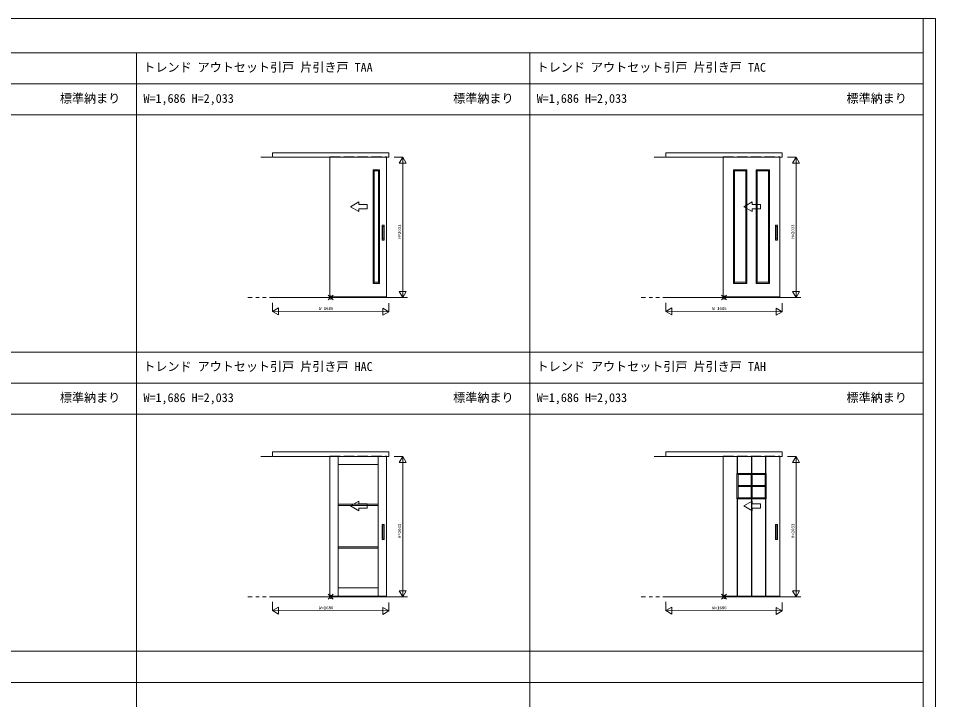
# Model space of a CAD drawing. Units: millimetres, scale not verified. Extents: x -14341 to 14341, y -10000 to 10000.
# Drawn here: x 1046 to 14341, y 130 to 10000 of the extents above; entities that cross this region are included whole.
import ezdxf
from ezdxf.enums import TextEntityAlignment as Align

# ---------------------------------------------------------------- set-up
doc = ezdxf.new("R2010")
doc.units = ezdxf.units.MM
doc.header["$LTSCALE"] = 50
doc.linetypes.add('USER2', pattern=[15, 10, -1, 1, -1, 1, -1])
doc.linetypes.add('USER3', pattern=[4, 3, -1])
doc.layers.add('0-0_0', color=7, linetype='Continuous')
for name, color, linetype, lineweight in [('0-1_YKK_F1', 7, 'Continuous', 18), ('0-2_YKK_A1', 4, 'Continuous', 18), ('0-3_YKK_N1', 2, 'Continuous', 18), ('0-8_YKK_IN', 1, 'Continuous', 18)]:
    doc.layers.add(name, color=color, linetype=linetype, lineweight=lineweight)
doc.styles.add('ＭＳ ゴシック', font='')
doc.styles.get('ＭＳ ゴシック').set_extended_font_data('MS Gothic')

msp = doc.modelspace()

# ---------------------------------------------------------------- linework, layer by layer
at = {"layer": '0-1_YKK_F1'}
for p, q in [((-14340.51, 10000), (14340.51, 10000)), ((14159.49, -10000), (14159.49, 10000)), ((14340.51, -10000), (14340.51, 10000)), ((-14340.51, 9500), (14159.49, 9500)), ((2759.49, -10000), (2759.49, 9500)), ((8459.49, -10000), (8459.49, 9500)), ((-14340.51, 9050), (14159.49, 9050)), ((-14340.51, 8600), (14159.49, 8600)), ((-14340.51, 5165), (14159.49, 5165)), ((-14340.51, 4715), (14159.49, 4715)), ((-14340.51, 4265), (14159.49, 4265)), ((-14340.51, 830), (14159.49, 830)), ((-14340.51, 380), (14159.49, 380))]:
    msp.add_line(p, q, dxfattribs=at)
at = {"layer": '0-2_YKK_A1'}
for p, q in [((4720.55, 7988.5), (4562.3, 7988.5)), ((4720.55, 7988.5), (4562.3, 7988.5)), ((4731.14, 7988.5), (4731.14, 8053.5)), ((4731.14, 7988.5), (4731.14, 8053.5)), ((4731.14, 7988.5), (6417.14, 7988.5)), ((4731.14, 7988.5), (6417.14, 7988.5)), ((5562.14, 7993.5), (5562.14, 5974.5)), ((5562.14, 7993.5), (5577.14, 7993.5)), ((5562.14, 5964.5), (5562.14, 7993.5)), ((6382.14, 7993.5), (6382.14, 5968.5)), ((6382.14, 5964.5), (6382.14, 7993.5)), ((10420.55, 7988.5), (10262.3, 7988.5)), ((10420.55, 7988.5), (10262.3, 7988.5)), ((10431.14, 7988.5), (10431.14, 8053.5)), ((10431.14, 7988.5), (10431.14, 8053.5)), ((10431.14, 7988.5), (12117.14, 7988.5)), ((10431.14, 7988.5), (12117.14, 7988.5)), ((11262.14, 7993.5), (11262.14, 5974.5)), ((11262.14, 7993.5), (11277.14, 7993.5)), ((11262.14, 5964.5), (11262.14, 7993.5)), ((12082.14, 7993.5), (12082.14, 5968.5)), ((12082.14, 5964.5), (12082.14, 7993.5)), ((6187.64, 7805), (6187.64, 6160)), ((6279.64, 7805), (6187.64, 7805)), ((6203.64, 7789), (6187.64, 7805)), ((6203.64, 7789), (6203.64, 6176)), ((6263.64, 7789), (6203.64, 7789)), ((6263.64, 7789), (6279.64, 7805)), ((11410.04, 7805), (11410.04, 6160)), ((11606.44, 7805), (11410.04, 7805)), ((11426.04, 7789), (11410.04, 7805)), ((11426.04, 7789), (11426.04, 6176)), ((11590.44, 7789), (11426.04, 7789)), ((11590.44, 7789), (11606.44, 7805)), ((11737.84, 7805), (11737.84, 6160)), ((11934.24, 7805), (11737.84, 7805)), ((11753.84, 7789), (11737.84, 7805)), ((11753.84, 7789), (11753.84, 6176)), ((11918.24, 7789), (11753.84, 7789)), ((11918.24, 7789), (11934.24, 7805)), ((5860.14, 7270.86), (5980.14, 7340.15)), ((5860.14, 7270.86), (5980.14, 7340.15)), ((5980.14, 7300.86), (5980.14, 7340.15)), ((5980.14, 7300.86), (5980.14, 7340.15)), ((11560.14, 7270.86), (11680.14, 7340.15)), ((11560.14, 7270.86), (11680.14, 7340.15)), ((11680.14, 7300.86), (11680.14, 7340.15)), ((11680.14, 7300.86), (11680.14, 7340.15)), ((5860.14, 7270.86), (5980.14, 7201.58)), ((5860.14, 7270.86), (5980.14, 7201.58)), ((5980.14, 7300.86), (6100.14, 7300.86)), ((5980.14, 7300.86), (6100.14, 7300.86)), ((5980.14, 7201.58), (5980.14, 7240.86)), ((6100.14, 7240.86), (5980.14, 7240.86)), ((5980.14, 7201.58), (5980.14, 7240.86)), ((6100.14, 7240.86), (5980.14, 7240.86)), ((6100.14, 7300.86), (6100.14, 7240.86)), ((6100.14, 7300.86), (6100.14, 7240.86)), ((11560.14, 7270.86), (11680.14, 7201.58)), ((11560.14, 7270.86), (11680.14, 7201.58)), ((11680.14, 7300.86), (11800.14, 7300.86)), ((11680.14, 7300.86), (11800.14, 7300.86)), ((11680.14, 7201.58), (11680.14, 7240.86)), ((11800.14, 7240.86), (11680.14, 7240.86)), ((11680.14, 7201.58), (11680.14, 7240.86)), ((11800.14, 7240.86), (11680.14, 7240.86)), ((11800.14, 7300.86), (11800.14, 7240.86)), ((11800.14, 7300.86), (11800.14, 7240.86)), ((6317.14, 7003.5), (6317.14, 6785.5)), ((6346.14, 7004.5), (6318.14, 7004.5)), ((6322.14, 6983.5), (6322.14, 6805.5)), ((6341.14, 6984.5), (6323.14, 6984.5)), ((6342.14, 6983.5), (6342.14, 6805.5)), ((6347.14, 7003.5), (6347.14, 6785.5)), ((12017.14, 7003.5), (12017.14, 6785.5)), ((12046.14, 7004.5), (12018.14, 7004.5)), ((12022.14, 6983.5), (12022.14, 6805.5)), ((12041.14, 6984.5), (12023.14, 6984.5)), ((12042.14, 6983.5), (12042.14, 6805.5)), ((12047.14, 7003.5), (12047.14, 6785.5)), ((6346.14, 6784.5), (6318.14, 6784.5)), ((6341.14, 6804.5), (6323.14, 6804.5)), ((12046.14, 6784.5), (12018.14, 6784.5)), ((12041.14, 6804.5), (12023.14, 6804.5)), ((6203.64, 6176), (6187.64, 6160)), ((6263.64, 6176), (6279.64, 6160)), ((11426.04, 6176), (11410.04, 6160)), ((11590.44, 6176), (11606.44, 6160)), ((11753.84, 6176), (11737.84, 6160)), ((11918.24, 6176), (11934.24, 6160)), ((6382.14, 5955.5), (4766.14, 5955.5)), ((6382.14, 5955.5), (4766.14, 5955.5)), ((5562.14, 5964.5), (6367.14, 5964.5)), ((6367.14, 5964.5), (5587.14, 5964.5)), ((6367.14, 5964.5), (6381.84, 5964.5)), ((6382.14, 5964.5), (6367.14, 5964.5)), ((12082.14, 5955.5), (10466.14, 5955.5)), ((12082.14, 5955.5), (10466.14, 5955.5)), ((11262.14, 5964.5), (12067.14, 5964.5)), ((12067.14, 5964.5), (11287.14, 5964.5)), ((12067.14, 5964.5), (12081.84, 5964.5)), ((12082.14, 5964.5), (12067.14, 5964.5)), ((4720.55, 3653.5), (4562.3, 3653.5)), ((4720.55, 3653.5), (4562.3, 3653.5)), ((4731.14, 3653.5), (4731.14, 3718.5)), ((4731.14, 3653.5), (4731.14, 3718.5)), ((4731.14, 3653.5), (6417.14, 3653.5)), ((4731.14, 3653.5), (6417.14, 3653.5)), ((5562.14, 3658.5), (5562.14, 1639.5)), ((5562.14, 3658.5), (5577.14, 3658.5)), ((5562.14, 1629.5), (5562.14, 3658.5)), ((5682.14, 1629.5), (5682.14, 3658.5)), ((5682.14, 3658.5), (5682.14, 3538.5)), ((6262.14, 3658.5), (6262.14, 1629.5)), ((6382.14, 3658.5), (6382.14, 1633.5)), ((6382.14, 1629.5), (6382.14, 3658.5)), ((10420.55, 3653.5), (10262.3, 3653.5)), ((10420.55, 3653.5), (10262.3, 3653.5)), ((10431.14, 3653.5), (10431.14, 3718.5)), ((10431.14, 3653.5), (10431.14, 3718.5)), ((10431.14, 3653.5), (12117.14, 3653.5)), ((10431.14, 3653.5), (12117.14, 3653.5)), ((11262.14, 3658.5), (11262.14, 1639.5)), ((11262.14, 3658.5), (11277.14, 3658.5)), ((11262.14, 1629.5), (11262.14, 3658.5)), ((11465.14, 3658.5), (11465.14, 3408.5)), ((11469.14, 3658.5), (11469.14, 3408.5)), ((11670.14, 3658.5), (11670.14, 3408.5)), ((11674.14, 3658.5), (11674.14, 3408.5)), ((11875.14, 3658.5), (11875.14, 3408.5)), ((11879.14, 3658.5), (11879.14, 3408.5)), ((12082.14, 3658.5), (12082.14, 1633.5)), ((12082.14, 1629.5), (12082.14, 3658.5)), ((11476.14, 3392.5), (11460.14, 3408.5)), ((11664.64, 3392.5), (11664.64, 3053.5)), ((11679.64, 3392.5), (11679.64, 3053.5)), ((11868.14, 3392.5), (11884.14, 3408.5)), ((11476.14, 3230.5), (11664.64, 3230.5)), ((11476.14, 3215.5), (11664.64, 3215.5)), ((11679.64, 3230.5), (11868.14, 3230.5)), ((11679.64, 3215.5), (11868.14, 3215.5)), ((5860.14, 2935.86), (5980.14, 3005.15)), ((5860.14, 2935.86), (5980.14, 3005.15)), ((5860.14, 2935.86), (5980.14, 2866.58)), ((5860.14, 2935.86), (5980.14, 2866.58)), ((5980.14, 2965.86), (5980.14, 3005.15)), ((5980.14, 2965.86), (5980.14, 3005.15)), ((5980.14, 2965.86), (6100.14, 2965.86)), ((5980.14, 2965.86), (6100.14, 2965.86)), ((6100.14, 2965.86), (6100.14, 2905.86)), ((6100.14, 2965.86), (6100.14, 2905.86)), ((11476.14, 3053.5), (11460.14, 3037.5)), ((11465.14, 3037.5), (11465.14, 1629.5)), ((11469.14, 3037.5), (11469.14, 1629.5)), ((11560.14, 2935.86), (11680.14, 3005.15)), ((11560.14, 2935.86), (11680.14, 3005.15)), ((11560.14, 2935.86), (11680.14, 2866.58)), ((11560.14, 2935.86), (11680.14, 2866.58)), ((11670.14, 3037.5), (11670.14, 1629.5)), ((11674.14, 3037.5), (11674.14, 1629.5)), ((11680.14, 2965.86), (11680.14, 3005.15)), ((11680.14, 2965.86), (11680.14, 3005.15)), ((11680.14, 2965.86), (11800.14, 2965.86)), ((11680.14, 2965.86), (11800.14, 2965.86)), ((11800.14, 2965.86), (11800.14, 2905.86)), ((11800.14, 2965.86), (11800.14, 2905.86)), ((11868.14, 3053.5), (11884.14, 3037.5)), ((11875.14, 3037.5), (11875.14, 1629.5)), ((11879.14, 3037.5), (11879.14, 1629.5)), ((5980.14, 2866.58), (5980.14, 2905.86)), ((6100.14, 2905.86), (5980.14, 2905.86)), ((5980.14, 2866.58), (5980.14, 2905.86)), ((6100.14, 2905.86), (5980.14, 2905.86)), ((11680.14, 2866.58), (11680.14, 2905.86)), ((11800.14, 2905.86), (11680.14, 2905.86)), ((11680.14, 2866.58), (11680.14, 2905.86)), ((11800.14, 2905.86), (11680.14, 2905.86)), ((6317.14, 2668.5), (6317.14, 2450.5)), ((6346.14, 2669.5), (6318.14, 2669.5)), ((6347.14, 2668.5), (6347.14, 2450.5)), ((12017.14, 2668.5), (12017.14, 2450.5)), ((12046.14, 2669.5), (12018.14, 2669.5)), ((12047.14, 2668.5), (12047.14, 2450.5)), ((6322.14, 2648.5), (6322.14, 2470.5)), ((6341.14, 2649.5), (6323.14, 2649.5)), ((6342.14, 2648.5), (6342.14, 2470.5)), ((12022.14, 2648.5), (12022.14, 2470.5)), ((12041.14, 2649.5), (12023.14, 2649.5)), ((12042.14, 2648.5), (12042.14, 2470.5)), ((6346.14, 2449.5), (6318.14, 2449.5)), ((6341.14, 2469.5), (6323.14, 2469.5)), ((12046.14, 2449.5), (12018.14, 2449.5)), ((12041.14, 2469.5), (12023.14, 2469.5)), ((6382.14, 1620.5), (4766.14, 1620.5)), ((6382.14, 1620.5), (4766.14, 1620.5)), ((5562.14, 1629.5), (6367.14, 1629.5)), ((6367.14, 1629.5), (5587.14, 1629.5)), ((6367.14, 1629.5), (6381.84, 1629.5)), ((6382.14, 1629.5), (6367.14, 1629.5)), ((12082.14, 1620.5), (10466.14, 1620.5)), ((12082.14, 1620.5), (10466.14, 1620.5)), ((11262.14, 1629.5), (12067.14, 1629.5)), ((12067.14, 1629.5), (11287.14, 1629.5)), ((12067.14, 1629.5), (12081.84, 1629.5)), ((12082.14, 1629.5), (12067.14, 1629.5))]:
    msp.add_line(p, q, dxfattribs=at)
at = {"layer": '0-2_YKK_A1', "linetype": 'USER3'}
for p, q in [((5562.14, 7993.5), (6382.14, 7993.5)), ((11262.14, 7993.5), (12082.14, 7993.5)), ((5562.14, 3658.5), (6382.14, 3658.5)), ((11262.14, 3658.5), (12082.14, 3658.5))]:
    msp.add_line(p, q, dxfattribs=at)
at = {"layer": '0-2_YKK_A1', "linetype": 'USER2'}
for p, q in [((6686.29, 5955.5), (4373.58, 5955.5)), ((6686.29, 5955.5), (4373.58, 5955.5)), ((12386.29, 5955.5), (10073.58, 5955.5)), ((12386.29, 5955.5), (10073.58, 5955.5)), ((6686.29, 1620.5), (4373.58, 1620.5)), ((6686.29, 1620.5), (4373.58, 1620.5)), ((12386.29, 1620.5), (10073.58, 1620.5)), ((12386.29, 1620.5), (10073.58, 1620.5))]:
    msp.add_line(p, q, dxfattribs=at)
at = {"layer": '0-2_YKK_A1'}
for points in [[(6417.14, 7988.5), (6417.14, 8053.5), (4731.14, 8053.5)], [(6417.14, 7988.5), (6417.14, 8053.5), (4731.14, 8053.5)], [(12117.14, 7988.5), (12117.14, 8053.5), (10431.14, 8053.5)], [(12117.14, 7988.5), (12117.14, 8053.5), (10431.14, 8053.5)], [(6187.64, 6160), (6279.64, 6160), (6279.64, 7805)], [(6203.64, 6176), (6263.64, 6176), (6263.64, 7789)], [(11410.04, 6160), (11606.44, 6160), (11606.44, 7805)], [(11426.04, 6176), (11590.44, 6176), (11590.44, 7789)], [(11737.84, 6160), (11934.24, 6160), (11934.24, 7805)], [(11753.84, 6176), (11918.24, 6176), (11918.24, 7789)], [(6417.14, 3653.5), (6417.14, 3718.5), (4731.14, 3718.5)], [(6417.14, 3653.5), (6417.14, 3718.5), (4731.14, 3718.5)], [(5682.14, 3538.5), (6262.14, 3538.5), (6262.14, 3658.5)], [(12117.14, 3653.5), (12117.14, 3718.5), (10431.14, 3718.5)], [(12117.14, 3653.5), (12117.14, 3718.5), (10431.14, 3718.5)], [(6262.14, 1629.5), (6262.14, 1749.5), (5682.14, 1749.5), (5682.14, 1629.5)]]:
    msp.add_lwpolyline(points, dxfattribs=at)
for points in [[(11460.14, 3408.5), (11460.14, 3037.5), (11884.14, 3037.5), (11884.14, 3408.5)], [(11476.14, 3392.5), (11476.14, 3053.5), (11868.14, 3053.5), (11868.14, 3392.5)], [(5682.14, 2942.67), (6262.14, 2942.67), (6262.14, 2962.67), (5682.14, 2962.67)], [(5682.14, 2325.33), (6262.14, 2325.33), (6262.14, 2345.33), (5682.14, 2345.33)]]:
    msp.add_lwpolyline(points, close=True, dxfattribs=at)
for centre, start, end in [((6318.14, 7003.5), 90, 180), ((6323.14, 6983.5), 90, 180), ((6341.14, 6983.5), 0, 90), ((6346.14, 7003.5), 0, 90), ((12018.14, 7003.5), 90, 180), ((12023.14, 6983.5), 90, 180), ((12041.14, 6983.5), 0, 90), ((12046.14, 7003.5), 0, 90), ((6318.14, 6785.5), 180, 270), ((6323.14, 6805.5), 180, 270), ((6341.14, 6805.5), 270, 0), ((6346.14, 6785.5), 270, 0), ((12018.14, 6785.5), 180, 270), ((12023.14, 6805.5), 180, 270), ((12041.14, 6805.5), 270, 0), ((12046.14, 6785.5), 270, 0), ((6318.14, 2668.5), 90, 180), ((6346.14, 2668.5), 0, 90), ((12018.14, 2668.5), 90, 180), ((12046.14, 2668.5), 0, 90), ((6323.14, 2648.5), 90, 180), ((6341.14, 2648.5), 0, 90), ((12023.14, 2648.5), 90, 180), ((12041.14, 2648.5), 0, 90), ((6318.14, 2450.5), 180, 270), ((6323.14, 2470.5), 180, 270), ((6341.14, 2470.5), 270, 0), ((6346.14, 2450.5), 270, 0), ((12018.14, 2450.5), 180, 270), ((12023.14, 2470.5), 180, 270), ((12041.14, 2470.5), 270, 0), ((12046.14, 2450.5), 270, 0)]:
    msp.add_arc(centre, 1, start, end, dxfattribs=at)
at = {"layer": '0-3_YKK_N1'}
for p, q in [((6492.14, 7988.5), (6617.14, 7988.5)), ((6617.14, 7988.5), (6617.14, 5955.5)), ((12192.14, 7988.5), (12317.14, 7988.5)), ((12317.14, 7988.5), (12317.14, 5955.5)), ((6567.14, 7901.9), (6667.14, 7901.9)), ((12267.14, 7901.9), (12367.14, 7901.9)), ((6567.14, 6042.1), (6667.14, 6042.1)), ((12267.14, 6042.1), (12367.14, 6042.1)), ((6417.14, 5874.5), (6417.14, 5749.5)), ((6492.14, 5955.5), (6617.14, 5955.5)), ((12117.14, 5874.5), (12117.14, 5749.5)), ((12192.14, 5955.5), (12317.14, 5955.5)), ((4731.14, 5755.5), (4817.74, 5805.5)), ((4731.14, 5755.5), (4817.74, 5705.5)), ((4817.74, 5805.5), (4817.74, 5705.5)), ((6330.53, 5799.5), (6417.14, 5749.5)), ((10431.14, 5755.5), (10517.74, 5805.5)), ((10431.14, 5755.5), (10517.74, 5705.5)), ((10517.74, 5805.5), (10517.74, 5705.5)), ((12030.53, 5799.5), (12117.14, 5749.5)), ((6492.14, 3653.5), (6617.14, 3653.5)), ((6617.14, 3653.5), (6617.14, 1620.5)), ((12192.14, 3653.5), (12317.14, 3653.5)), ((12317.14, 3653.5), (12317.14, 1620.5)), ((6567.14, 3566.9), (6667.14, 3566.9)), ((12267.14, 3566.9), (12367.14, 3566.9)), ((6492.14, 1620.5), (6617.14, 1620.5)), ((6567.14, 1707.1), (6667.14, 1707.1)), ((12192.14, 1620.5), (12317.14, 1620.5)), ((12267.14, 1707.1), (12367.14, 1707.1)), ((4731.14, 1420.5), (4817.74, 1470.5)), ((4817.74, 1470.5), (4817.74, 1370.5)), ((6330.53, 1464.5), (6417.14, 1414.5)), ((6417.14, 1539.5), (6417.14, 1414.5)), ((10431.14, 1420.5), (10517.74, 1470.5)), ((10517.74, 1470.5), (10517.74, 1370.5)), ((12030.53, 1464.5), (12117.14, 1414.5)), ((12117.14, 1539.5), (12117.14, 1414.5)), ((4731.14, 1420.5), (4817.74, 1370.5)), ((10431.14, 1420.5), (10517.74, 1370.5))]:
    msp.add_line(p, q, dxfattribs=at)
for points in [[(6567.14, 7901.9), (6617.14, 7988.5), (6667.14, 7901.9)], [(12267.14, 7901.9), (12317.14, 7988.5), (12367.14, 7901.9)], [(6567.14, 6042.1), (6617.14, 5955.5), (6667.14, 6042.1)], [(12267.14, 6042.1), (12317.14, 5955.5), (12367.14, 6042.1)], [(4731.14, 5880.5), (4731.14, 5755.5), (6417.14, 5749.5)], [(10431.14, 5880.5), (10431.14, 5755.5), (12117.14, 5749.5)], [(6330.53, 5799.5), (6330.53, 5699.5), (6417.14, 5749.5)], [(12030.53, 5799.5), (12030.53, 5699.5), (12117.14, 5749.5)], [(6567.14, 3566.9), (6617.14, 3653.5), (6667.14, 3566.9)], [(12267.14, 3566.9), (12317.14, 3653.5), (12367.14, 3566.9)], [(6567.14, 1707.1), (6617.14, 1620.5), (6667.14, 1707.1)], [(12267.14, 1707.1), (12317.14, 1620.5), (12367.14, 1707.1)], [(4731.14, 1545.5), (4731.14, 1420.5), (6417.14, 1414.5)], [(6330.53, 1464.5), (6330.53, 1364.5), (6417.14, 1414.5)], [(10431.14, 1545.5), (10431.14, 1420.5), (12117.14, 1414.5)], [(12030.53, 1464.5), (12030.53, 1364.5), (12117.14, 1414.5)]]:
    msp.add_lwpolyline(points, dxfattribs=at)
at = {"layer": '0-8_YKK_IN'}
for p, q in [((5538.78, 5920.14), (5609.49, 5990.86)), ((5538.78, 5990.86), (5609.49, 5920.14)), ((11238.78, 5920.14), (11309.49, 5990.86)), ((11238.78, 5990.86), (11309.49, 5920.14)), ((5538.78, 1585.14), (5609.49, 1655.86)), ((5538.78, 1655.86), (5609.49, 1585.14)), ((11238.78, 1585.14), (11309.49, 1655.86)), ((11238.78, 1655.86), (11309.49, 1585.14))]:
    msp.add_line(p, q, dxfattribs=at)
for centre in [(5574.14, 5955.5), (11274.14, 5955.5), (5574.14, 1620.5), (11274.14, 1620.5)]:
    msp.add_circle(centre, 25, dxfattribs=at)

# ---------------------------------------------------------------- texts
at = {"layer": '0-0_0', "style": 'ＭＳ ゴシック'}
for s, p in [('トレンド アウトセット引戸 片引き戸 TAA', (2857.49, 9187.5)), ('トレンド アウトセット引戸 片引き戸 TAC', (8557.49, 9187.5)), ('標準納まり', (1648.49, 8737.5)), ('標準納まり', (7348.49, 8737.5)), ('標準納まり', (13048.49, 8737.5)), ('W=1,686 H=2,033', (2859.49, 8737.5)), ('W=1,686 H=2,033', (8559.49, 8737.5)), ('トレンド アウトセット引戸 片引き戸 HAC', (2857.49, 4852.5)), ('トレンド アウトセット引戸 片引き戸 TAH', (8557.49, 4852.5)), ('標準納まり', (1648.49, 4402.5)), ('W=1,686 H=2,033', (2859.49, 4402.5)), ('標準納まり', (7348.49, 4402.5)), ('W=1,686 H=2,033', (8559.49, 4402.5)), ('標準納まり', (13048.49, 4402.5))]:
    msp.add_text(s, height=128.3, dxfattribs=at).set_placement(p, align=Align.BOTTOM_LEFT)
at = {"layer": '0-3_YKK_N1', "color": 7, "style": 'ＭＳ ゴシック'}
for p in [(6605.14, 6807), (12305.14, 6807), (6605.14, 2472), (12305.14, 2472)]:
    msp.add_text('H=2033', height=43.99, rotation=90, dxfattribs=at).set_placement(p, align=Align.BOTTOM_LEFT)
for p in [(5404.14, 5761.5), (11104.14, 5761.5), (5404.14, 1426.5), (11104.14, 1426.5)]:
    msp.add_text('W=1686', height=43.99, dxfattribs=at).set_placement(p, align=Align.BOTTOM_LEFT)

doc.saveas('drawing.dxf')
